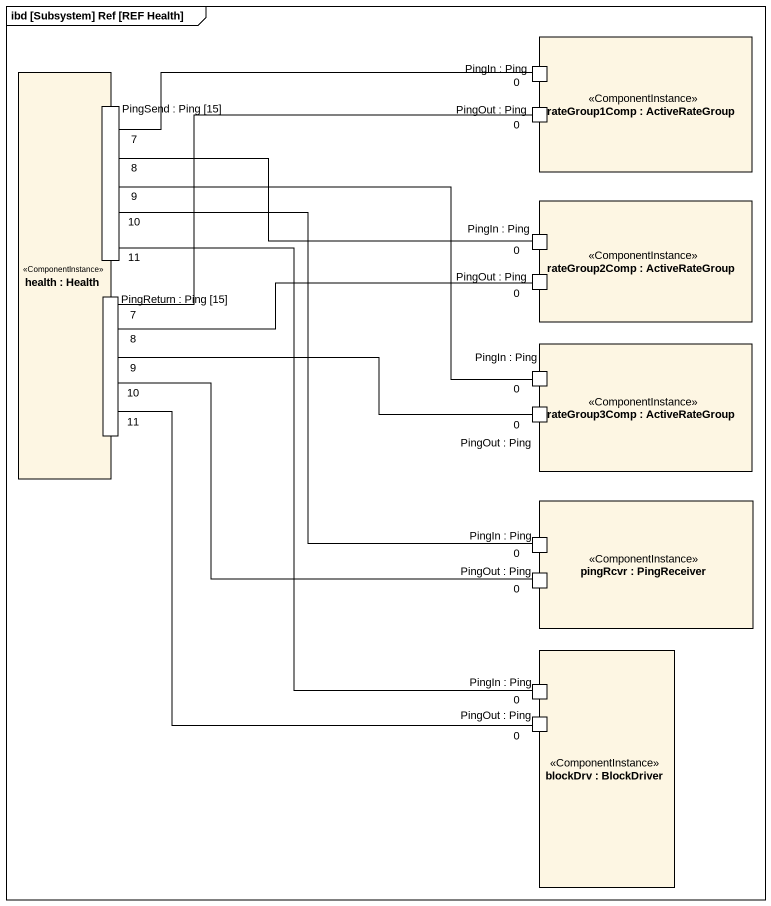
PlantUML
@startuml
mainframe ibd [Subsystem] Ref [REF Health]
rectangle "rateGroup1Comp : ActiveRateGroup" as rateGroup1Comp <<ComponentInstance>> {
  port "PingIn : Ping" as PingIn_Ping
  port "PingOut : Ping" as PingOut_Ping
}
rectangle "health : Health" as health <<ComponentInstance>> {
  port "PingSend : Ping [15]" as PingSend_Ping_15
  port "PingReturn : Ping [15]" as PingReturn_Ping_15
}
rectangle "rateGroup2Comp : ActiveRateGroup" as rateGroup2Comp <<ComponentInstance>> {
  port "PingIn : Ping" as PingIn_Ping_2
  port "PingOut : Ping" as PingOut_Ping_2
}
rectangle "rateGroup3Comp : ActiveRateGroup" as rateGroup3Comp <<ComponentInstance>> {
  port "PingIn : Ping" as PingIn_Ping_3
  port "PingOut : Ping" as PingOut_Ping_3
}
rectangle "pingRcvr : PingReceiver" as pingRcvr <<ComponentInstance>> {
  port "PingIn : Ping" as PingIn_Ping_4
  port "PingOut : Ping" as PingOut_Ping_4
}
rectangle "blockDrv : BlockDriver" as blockDrv <<ComponentInstance>> {
  port "PingIn : Ping" as PingIn_Ping_5
  port "PingOut : Ping" as PingOut_Ping_5
}
PingSend_Ping_15 "7" -right- "0" PingIn_Ping
PingSend_Ping_15 "8" -right- "0" PingIn_Ping_2
PingSend_Ping_15 "9" -right- "0" PingIn_Ping_3
PingSend_Ping_15 "10" -- "0" PingIn_Ping_4
PingSend_Ping_15 "11" -- "0" PingIn_Ping_5
PingOut_Ping "0" -left- "7" PingReturn_Ping_15
PingOut_Ping_2 "0" -left- "8" PingReturn_Ping_15
PingOut_Ping_3 "0" -left- "9" PingReturn_Ping_15
PingOut_Ping_4 "0" -left- "10" PingReturn_Ping_15
PingOut_Ping_5 "0" -up- "11" PingReturn_Ping_15
@enduml
